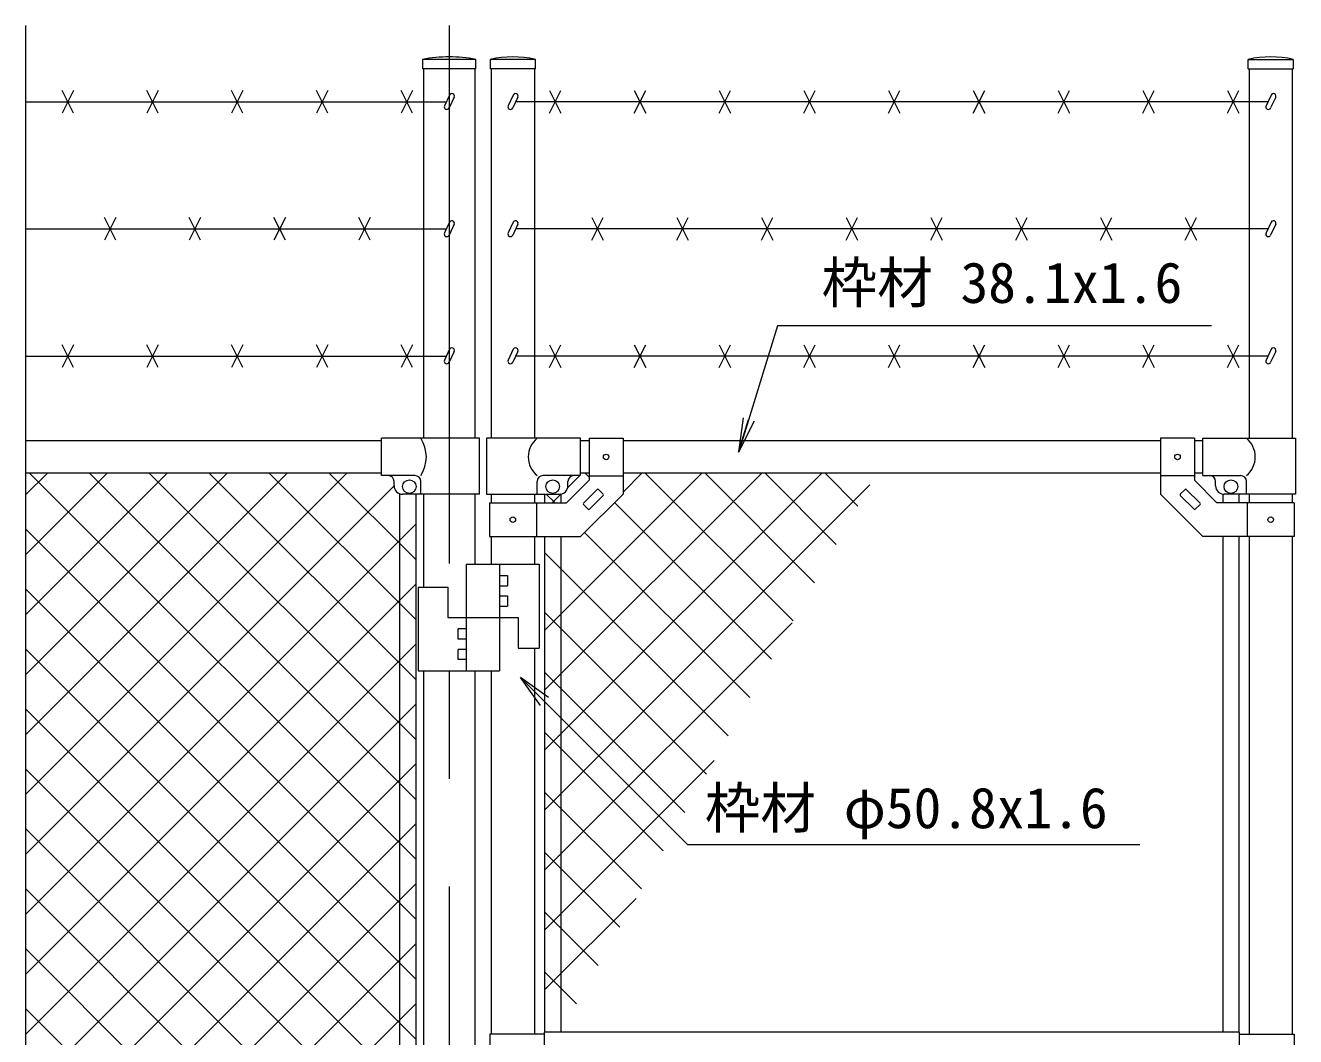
# Model space of a CAD drawing. Units: millimetres, scale not verified. Extents: x -4200 to 4200, y -2970 to 2970.
# Drawn here: x -16 to 1483, y 258 to 1452 of the extents above; entities that cross this region are included whole.
import ezdxf
from ezdxf.enums import TextEntityAlignment as Align

# ---------------------------------------------------------------- set-up
doc = ezdxf.new("R2010")
doc.units = ezdxf.units.MM
doc.header["$LTSCALE"] = 20
doc.linetypes.add('USER1', pattern=[50.8, 31.75, -6.35, 6.35, -6.35])
for name, color, linetype, lineweight in [('0-2_D-BMK', 2, 'USER1', 13), ('0-3_D-STR1', 1, 'Continuous', 18), ('0-6_D-STR3', 3, 'Continuous', 13), ('0-7_0', 7, 'Continuous', 9), ('0-8_D-STR-DIM', 7, 'Continuous', 9), ('0-9_D-STR2', 7, 'Continuous', 9), ('0-A_D-STR-TXT', 7, 'Continuous', 9)]:
    doc.layers.add(name, color=color, linetype=linetype, lineweight=lineweight)
doc.styles.add('ＭＳ ゴシック', font='')
doc.styles.get('ＭＳ ゴシック').set_extended_font_data('MS Gothic')

# ---------------------------------------------------------------- blocks, each defined once
blk = doc.blocks.new('MLeader2')
at = {"layer": '0-7_0'}
blk.add_line((591.92, 649.21), (568.35, 682.21), dxfattribs=at)
for points in [[(601.35, 658.64), (568.35, 682.21), (596.63, 653.93)], [(596.63, 653.93), (765.55, 485.02), (1291.78, 485.02), (1298.98, 485.02)]]:
    blk.add_lwpolyline(points, dxfattribs=at)
blk = doc.blocks.new('_Open')
at = {"layer": '0-7_0'}
blk.add_line((-20, 3.33), (0, 0), dxfattribs=at)
blk.add_lwpolyline([(-20, -3.33), (0, 0), (-20, 0)], dxfattribs=at)

msp = doc.modelspace()

# ---------------------------------------------------------------- linework, layer by layer
at = {"layer": '0-2_D-BMK'}
msp.add_line((484.22, 1451.52), (484.22, -868.63), dxfattribs=at)
at = {"layer": '0-3_D-STR1'}
for p, q in [((515.67, 1411.37), (452.77, 1411.37)), ((452.77, 1411.37), (452.77, 1400.37)), ((515.67, 1400.37), (515.67, 1411.37)), ((585.97, 1411.37), (532.77, 1411.37)), ((532.77, 1411.37), (532.77, 1400.37)), ((585.97, 1400.37), (585.97, 1411.37)), ((1426.97, 1411.37), (1480.17, 1411.37)), ((1426.97, 1400.37), (1426.97, 1411.37)), ((1480.17, 1411.37), (1480.17, 1400.37)), ((515.67, 1400.37), (452.77, 1400.37)), ((453.97, 1400.37), (453.97, 964.37)), ((514.47, 1400.37), (514.47, 964.37)), ((585.97, 1400.37), (532.77, 1400.37)), ((533.97, 1400.37), (533.97, 964.37)), ((584.77, 1400.37), (584.77, 964.37)), ((1426.97, 1400.37), (1480.17, 1400.37)), ((1428.17, 1400.37), (1428.17, 964.37)), ((1478.97, 1400.37), (1478.97, 964.37)), ((404.22, 961.37), (-15.78, 961.37)), ((649.37, 961.37), (639.37, 961.37)), ((1323.57, 961.37), (689.37, 961.37)), ((1373.57, 961.37), (1363.57, 961.37)), ((404.22, 923.37), (-15.78, 923.37)), ((649.37, 923.37), (639.37, 923.37)), ((1323.57, 923.37), (689.37, 923.37)), ((1373.57, 923.37), (1363.57, 923.37)), ((425.72, 899), (425.72, 246.87)), ((444.72, 898.37), (444.72, 246.87)), ((453.97, 898.37), (453.97, 788.87)), ((514.47, 898.37), (514.47, 815.87)), ((533.97, 898.37), (533.97, 888.37)), ((584.77, 898.37), (584.77, 888.37)), ((596.87, 898.37), (596.87, 888.37)), ((615.87, 898.37), (615.87, 888.37)), ((1397.07, 898.37), (1397.07, 888.37)), ((1416.07, 898.37), (1416.07, 888.37)), ((1428.17, 898.37), (1428.17, 888.37)), ((1478.97, 898.37), (1478.97, 888.37)), ((533.97, 848.37), (533.97, 815.87)), ((584.77, 848.37), (584.77, 815.87)), ((596.87, 848.37), (596.87, 263.87)), ((615.87, 848.37), (615.87, 263.87)), ((1397.07, 848.37), (1397.07, 263.87)), ((1416.07, 848.37), (1416.07, 263.87)), ((1428.17, 848.37), (1428.17, 261.37)), ((1478.97, 848.37), (1478.97, 261.37)), ((584.77, 716.87), (584.77, 261.37)), ((453.97, 689.87), (453.97, 246.87)), ((514.47, 689.87), (514.47, 246.87)), ((533.97, 689.87), (533.97, 261.37))]:
    msp.add_line(p, q, dxfattribs=at)
for centre, radius, start, end in [((484.22, 1248.02), 166.35, 79.10214, 100.89786), ((559.37, 1294.94), 119.43, 77.13052, 102.86948), ((1453.57, 1294.94), 119.43, 77.13052, 102.86948)]:
    msp.add_arc(centre, radius, start, end, dxfattribs=at)
at = {"layer": '0-6_D-STR3'}
for p, q in [((40.92, 1374.78), (27.51, 1347.95)), ((40.92, 1347.95), (27.51, 1374.78)), ((140.92, 1374.78), (127.51, 1347.95)), ((140.92, 1347.95), (127.51, 1374.78)), ((240.92, 1374.78), (227.51, 1347.95)), ((240.92, 1347.95), (227.51, 1374.78)), ((340.92, 1374.78), (327.51, 1347.95)), ((340.92, 1347.95), (327.51, 1374.78)), ((440.92, 1374.78), (427.51, 1347.95)), ((440.92, 1347.95), (427.51, 1374.78)), ((484.65, 1369.4), (478.7, 1356.64)), ((490.09, 1366.86), (484.14, 1354.1)), ((559.8, 1369.4), (553.85, 1356.64)), ((565.24, 1366.86), (559.29, 1354.1)), ((602.66, 1374.78), (616.07, 1347.95)), ((602.66, 1347.95), (616.07, 1374.78)), ((702.66, 1374.78), (716.07, 1347.95)), ((702.66, 1347.95), (716.07, 1374.78)), ((802.66, 1374.78), (816.07, 1347.95)), ((802.66, 1347.95), (816.07, 1374.78)), ((902.66, 1374.78), (916.07, 1347.95)), ((902.66, 1347.95), (916.07, 1374.78)), ((1002.66, 1374.78), (1016.07, 1347.95)), ((1002.66, 1347.95), (1016.07, 1374.78)), ((1102.66, 1374.78), (1116.07, 1347.95)), ((1102.66, 1347.95), (1116.07, 1374.78)), ((1202.66, 1374.78), (1216.07, 1347.95)), ((1202.66, 1347.95), (1216.07, 1374.78)), ((1302.66, 1374.78), (1316.07, 1347.95)), ((1302.66, 1347.95), (1316.07, 1374.78)), ((1402.66, 1374.78), (1416.07, 1347.95)), ((1402.66, 1347.95), (1416.07, 1374.78)), ((1454, 1369.4), (1448.05, 1356.64)), ((1459.44, 1366.86), (1453.49, 1354.1)), ((-15.78, 1361.37), (480.91, 1361.37)), ((1450.26, 1361.37), (562.68, 1361.37)), ((90.92, 1224.78), (77.51, 1197.95)), ((90.92, 1197.95), (77.51, 1224.78)), ((190.92, 1224.78), (177.51, 1197.95)), ((190.92, 1197.95), (177.51, 1224.78)), ((290.92, 1224.78), (277.51, 1197.95)), ((290.92, 1197.95), (277.51, 1224.78)), ((390.92, 1224.78), (377.51, 1197.95)), ((390.92, 1197.95), (377.51, 1224.78)), ((484.65, 1219.4), (478.7, 1206.64)), ((490.09, 1216.86), (484.14, 1204.1)), ((559.8, 1219.4), (553.85, 1206.64)), ((565.24, 1216.86), (559.29, 1204.1)), ((652.66, 1224.78), (666.07, 1197.95)), ((652.66, 1197.95), (666.07, 1224.78)), ((752.66, 1224.78), (766.07, 1197.95)), ((752.66, 1197.95), (766.07, 1224.78)), ((852.66, 1224.78), (866.07, 1197.95)), ((852.66, 1197.95), (866.07, 1224.78)), ((952.66, 1224.78), (966.07, 1197.95)), ((952.66, 1197.95), (966.07, 1224.78)), ((1052.66, 1224.78), (1066.07, 1197.95)), ((1052.66, 1197.95), (1066.07, 1224.78)), ((1152.66, 1224.78), (1166.07, 1197.95)), ((1152.66, 1197.95), (1166.07, 1224.78)), ((1252.66, 1224.78), (1266.07, 1197.95)), ((1252.66, 1197.95), (1266.07, 1224.78)), ((1352.66, 1224.78), (1366.07, 1197.95)), ((1352.66, 1197.95), (1366.07, 1224.78)), ((1454, 1219.4), (1448.05, 1206.64)), ((1459.44, 1216.86), (1453.49, 1204.1)), ((-15.78, 1211.37), (480.91, 1211.37)), ((1450.26, 1211.37), (562.68, 1211.37)), ((40.92, 1074.78), (27.51, 1047.95)), ((40.92, 1047.95), (27.51, 1074.78)), ((140.92, 1074.78), (127.51, 1047.95)), ((140.92, 1047.95), (127.51, 1074.78)), ((240.92, 1074.78), (227.51, 1047.95)), ((240.92, 1047.95), (227.51, 1074.78)), ((340.92, 1074.78), (327.51, 1047.95)), ((340.92, 1047.95), (327.51, 1074.78)), ((440.92, 1074.78), (427.51, 1047.95)), ((440.92, 1047.95), (427.51, 1074.78)), ((484.65, 1069.4), (478.7, 1056.64)), ((490.09, 1066.86), (484.14, 1054.1)), ((559.8, 1069.4), (553.85, 1056.64)), ((565.24, 1066.86), (559.29, 1054.1)), ((602.66, 1074.78), (616.07, 1047.95)), ((602.66, 1047.95), (616.07, 1074.78)), ((702.66, 1074.78), (716.07, 1047.95)), ((702.66, 1047.95), (716.07, 1074.78)), ((802.66, 1074.78), (816.07, 1047.95)), ((802.66, 1047.95), (816.07, 1074.78)), ((902.66, 1074.78), (916.07, 1047.95)), ((902.66, 1047.95), (916.07, 1074.78)), ((1002.66, 1074.78), (1016.07, 1047.95)), ((1002.66, 1047.95), (1016.07, 1074.78)), ((1102.66, 1074.78), (1116.07, 1047.95)), ((1102.66, 1047.95), (1116.07, 1074.78)), ((1202.66, 1074.78), (1216.07, 1047.95)), ((1202.66, 1047.95), (1216.07, 1074.78)), ((1302.66, 1074.78), (1316.07, 1047.95)), ((1302.66, 1047.95), (1316.07, 1074.78)), ((1402.66, 1074.78), (1416.07, 1047.95)), ((1402.66, 1047.95), (1416.07, 1074.78)), ((1454, 1069.4), (1448.05, 1056.64)), ((1459.44, 1066.86), (1453.49, 1054.1)), ((-15.78, 1061.37), (480.91, 1061.37)), ((1450.26, 1061.37), (562.68, 1061.37)), ((519.92, 964.37), (404.22, 964.37)), ((404.22, 920.37), (404.22, 964.37)), ((519.92, 898.37), (519.92, 964.37)), ((639.37, 964.37), (528.42, 964.37)), ((528.42, 964.37), (528.42, 898.37)), ((639.37, 920.37), (639.37, 964.37)), ((649.37, 964.62), (649.37, 914.94)), ((649.37, 964.62), (689.37, 964.62)), ((689.37, 964.62), (689.37, 898.37)), ((1323.57, 964.62), (1323.57, 898.37)), ((1363.57, 964.62), (1323.57, 964.62)), ((1363.57, 964.62), (1363.57, 914.94)), ((1373.57, 964.37), (1482.92, 964.37)), ((1373.57, 920.37), (1373.57, 964.37)), ((1482.92, 964.37), (1482.92, 898.37)), ((443.82, 920.37), (404.22, 920.37)), ((639.37, 920.37), (594.92, 920.37)), ((622.8, 888.37), (649.37, 914.94)), ((649.37, 920.12), (689.37, 920.12)), ((1363.57, 920.12), (1323.57, 920.12)), ((1390.13, 888.37), (1363.57, 914.94)), ((1373.57, 920.37), (1418.02, 920.37)), ((419.22, 908.37), (419.22, 913.37)), ((450.82, 898.37), (450.82, 913.37)), ((587.92, 898.37), (587.92, 913.37)), ((624.37, 908.37), (624.37, 913.37)), ((642.7, 887.77), (658.96, 904.03)), ((660.38, 904.03), (666.03, 898.38)), ((1352.55, 904.03), (1346.9, 898.38)), ((1370.23, 887.77), (1353.97, 904.03)), ((1388.57, 908.37), (1388.57, 913.37)), ((1425.02, 898.37), (1425.02, 913.37)), ((519.92, 898.37), (429.22, 898.37)), ((528.42, 898.37), (614.37, 898.37)), ((531.67, 888.37), (622.8, 888.37)), ((531.67, 888.37), (531.67, 848.37)), ((587.07, 888.37), (587.07, 848.37)), ((642.7, 886.36), (648.35, 880.7)), ((649.77, 880.7), (666.03, 896.96)), ((1363.16, 880.7), (1346.9, 896.96)), ((1370.23, 886.36), (1364.58, 880.7)), ((1481.27, 888.37), (1390.13, 888.37)), ((1482.92, 898.37), (1398.57, 898.37)), ((1425.87, 888.37), (1425.87, 848.37)), ((1481.27, 888.37), (1481.27, 848.37)), ((504.47, 815.87), (590.47, 815.87)), ((504.47, 815.87), (504.47, 689.87)), ((543.47, 815.87), (543.47, 689.87)), ((590.47, 815.87), (590.47, 716.87)), ((543.47, 802.37), (552.97, 802.37)), ((552.97, 802.37), (552.97, 790.37)), ((447.47, 788.87), (482.47, 788.87)), ((447.47, 788.87), (447.47, 689.87)), ((482.47, 788.87), (482.47, 752.87)), ((543.47, 790.37), (552.97, 790.37)), ((543.47, 778.37), (552.97, 778.37)), ((543.47, 766.37), (552.97, 766.37)), ((552.97, 778.37), (552.97, 766.37)), ((482.47, 752.87), (565.47, 752.87)), ((565.47, 752.87), (565.47, 716.87)), ((494.97, 727.37), (494.97, 739.37)), ((504.47, 739.37), (494.97, 739.37)), ((504.47, 727.37), (494.97, 727.37)), ((494.97, 703.37), (494.97, 715.37)), ((504.47, 715.37), (494.97, 715.37)), ((565.47, 716.87), (590.47, 716.87)), ((447.47, 689.87), (543.47, 689.87)), ((504.47, 703.37), (494.97, 703.37)), ((532.37, 261.37), (532.37, 211.37)), ((596.47, 261.37), (532.37, 261.37)), ((1416.47, 263.87), (596.47, 263.87)), ((596.47, 263.87), (596.47, 208.87)), ((1416.47, 263.87), (1416.47, 242.87)), ((1416.47, 261.37), (1481.07, 261.37)), ((1481.07, 261.37), (1481.07, 242.87))]:
    msp.add_line(p, q, dxfattribs=at)
for points in [[(531.67, 848.37), (639.37, 848.37), (689.37, 898.37)], [(1481.27, 848.37), (1373.57, 848.37), (1323.57, 898.37)]]:
    msp.add_lwpolyline(points, dxfattribs=at)
for centre, radius in [((669.37, 942.37), 3.25), ((1343.57, 942.37), 3.25), ((437.22, 907.37), 8), ((606.37, 907.37), 8), ((1406.57, 907.37), 8), ((559.37, 868.37), 3.25), ((1453.57, 868.37), 3.25)]:
    msp.add_circle(centre, radius, dxfattribs=at)
for centre, radius, start, end in [((487.37, 1368.13), 3, 334.99524, 154.99707), ((562.52, 1368.13), 3, 334.99524, 154.99707), ((1456.72, 1368.13), 3, 334.99524, 154.99707), ((481.42, 1355.37), 3, 154.99707, 334.99524), ((556.57, 1355.37), 3, 154.99707, 334.99524), ((1450.77, 1355.37), 3, 154.99707, 334.99524), ((487.37, 1218.13), 3, 334.99524, 154.99707), ((562.52, 1218.13), 3, 334.99524, 154.99707), ((1456.72, 1218.13), 3, 334.99524, 154.99707), ((481.42, 1205.37), 3, 154.99707, 334.99524), ((556.57, 1205.37), 3, 154.99707, 334.99524), ((1450.77, 1205.37), 3, 154.99707, 334.99524), ((487.37, 1068.13), 3, 334.99524, 154.99707), ((562.52, 1068.13), 3, 334.99524, 154.99707), ((1456.72, 1068.13), 3, 334.99524, 154.99707), ((481.42, 1055.37), 3, 154.99707, 334.99524), ((556.57, 1055.37), 3, 154.99707, 334.99524), ((1450.77, 1055.37), 3, 154.99707, 334.99524), ((416.6, 942.37), 40.68, 327.25964, 32.74036), ((606.11, 942.37), 28.55, 129.59418, 230.40582), ((1406.82, 942.37), 28.55, 309.59418, 50.40582), ((412.22, 913.37), 7, 0, 90), ((443.82, 913.37), 7, 0, 90), ((594.92, 913.37), 7, 90, 180), ((631.37, 913.37), 7, 90, 180), ((1381.57, 913.37), 7, 0, 90), ((1418.02, 913.37), 7, 0, 90), ((429.22, 908.37), 10, 180, 270), ((614.37, 908.37), 10, 270, 0), ((659.67, 903.33), 1, 45, 135), ((1353.26, 903.33), 1, 45, 135), ((1398.57, 908.37), 10, 180, 270), ((643.41, 887.06), 1, 135, 225), ((665.33, 897.67), 1, 315, 45), ((1347.6, 897.67), 1, 135, 225), ((1369.53, 887.06), 1, 315, 45), ((649.06, 881.41), 1, 225, 315), ((1363.87, 881.41), 1, 225, 315)]:
    msp.add_arc(centre, radius, start, end, dxfattribs=at)
at = {"layer": '0-8_D-STR-DIM'}
msp.add_line((-15.78, 1451.52), (-15.78, 215.59), dxfattribs=at)
at = {"layer": '0-9_D-STR2'}
for p, q in [((-15.78, 543.91), (363.67, 923.37)), ((-15.78, 614.62), (292.96, 923.37)), ((-15.78, 685.34), (222.25, 923.37)), ((-15.78, 756.05), (151.54, 923.37)), ((-15.78, 826.76), (80.83, 923.37)), ((-15.78, 897.47), (10.12, 923.37)), ((444.72, 467.64), (-11.02, 923.37)), ((444.72, 538.35), (59.69, 923.37)), ((444.72, 609.06), (130.41, 923.37)), ((444.72, 679.77), (201.12, 923.37)), ((444.72, 750.48), (271.83, 923.37)), ((444.72, 821.19), (342.54, 923.37)), ((596.87, 737.76), (782.72, 923.62)), ((596.87, 667.05), (853.43, 923.62)), ((597.64, 597.12), (924.14, 923.62)), ((624.13, 906.44), (638.3, 920.62)), ((649.37, 918.69), (644.43, 923.62)), ((689.37, 900.97), (712.01, 923.62)), ((889.91, 748.85), (715.14, 923.62)), ((915.45, 794.02), (785.86, 923.62)), ((940.99, 839.2), (856.57, 923.62)), ((966.53, 884.37), (927.28, 923.62)), ((-15.78, 473.2), (419.22, 908.2)), ((596.87, 525.63), (980.73, 909.49)), ((608.72, 888.62), (598.72, 898.62)), ((606.3, 888.62), (616.54, 898.86)), ((864.37, 703.68), (679.4, 888.65)), ((-15.78, 402.49), (444.72, 862.99)), ((444.72, 396.93), (-15.78, 857.43)), ((838.83, 658.51), (644.04, 853.3)), ((813.3, 613.33), (596.87, 829.76)), ((-15.78, 331.78), (444.72, 792.28)), ((444.72, 326.21), (-15.78, 786.71)), ((787.76, 568.16), (596.87, 759.05)), ((596.87, 454.92), (888.75, 746.81)), ((-15.78, 261.07), (444.72, 721.57)), ((444.72, 255.5), (-15.78, 716)), ((762.22, 522.99), (596.87, 688.34)), ((402.22, 227.29), (-15.78, 645.29)), ((2.71, 208.86), (444.72, 650.86)), ((736.68, 477.82), (596.87, 617.63)), ((-15.78, 119.65), (444.72, 580.15)), ((444.72, 114.08), (-15.78, 574.58)), ((596.87, 384.21), (796.78, 584.12)), ((711.14, 432.64), (596.87, 546.92)), ((444.72, 43.37), (-15.78, 503.87)), ((-15.36, 49.37), (444.72, 509.44)), ((685.6, 387.47), (596.87, 476.21)), ((-15.78, -21.77), (444.72, 438.73)), ((444.72, -27.34), (-15.78, 433.16)), ((596.87, 313.5), (704.81, 421.44)), ((660.07, 342.3), (596.87, 405.5)), ((-15.78, -92.48), (444.72, 368.02)), ((444.72, -98.05), (-15.78, 362.45)), ((634.53, 297.13), (596.87, 334.79)), ((-15.78, -163.19), (444.72, 297.31)), ((444.72, -168.76), (-15.78, 291.74))]:
    msp.add_line(p, q, dxfattribs=at)
at = {"layer": '0-A_D-STR-TXT'}
msp.add_lwpolyline([(1383.78, 1097.04), (871.72, 1097.04), (826.36, 950.08)], dxfattribs=at)

# ---------------------------------------------------------------- block references
at = {"layer": '0-7_0'}
msp.add_blockref('MLeader2', (0, 0), dxfattribs=at)
at = {"layer": '0-A_D-STR-TXT', "xscale": 2, "yscale": 2, "rotation": 252.84683}
msp.add_blockref('_Open', (825.77, 948.17), dxfattribs=at)

# ---------------------------------------------------------------- texts
at = {"layer": '0-A_D-STR-TXT', "style": 'ＭＳ ゴシック'}
for s, p in [('枠材 38.1x1.6', (923.66, 1109.63)), ('枠材 φ50.8x1.6', (785.87, 489.9))]:
    msp.add_text(s, height=48.09, dxfattribs=at).set_placement(p, align=Align.BOTTOM_LEFT)

doc.saveas('drawing.dxf')
